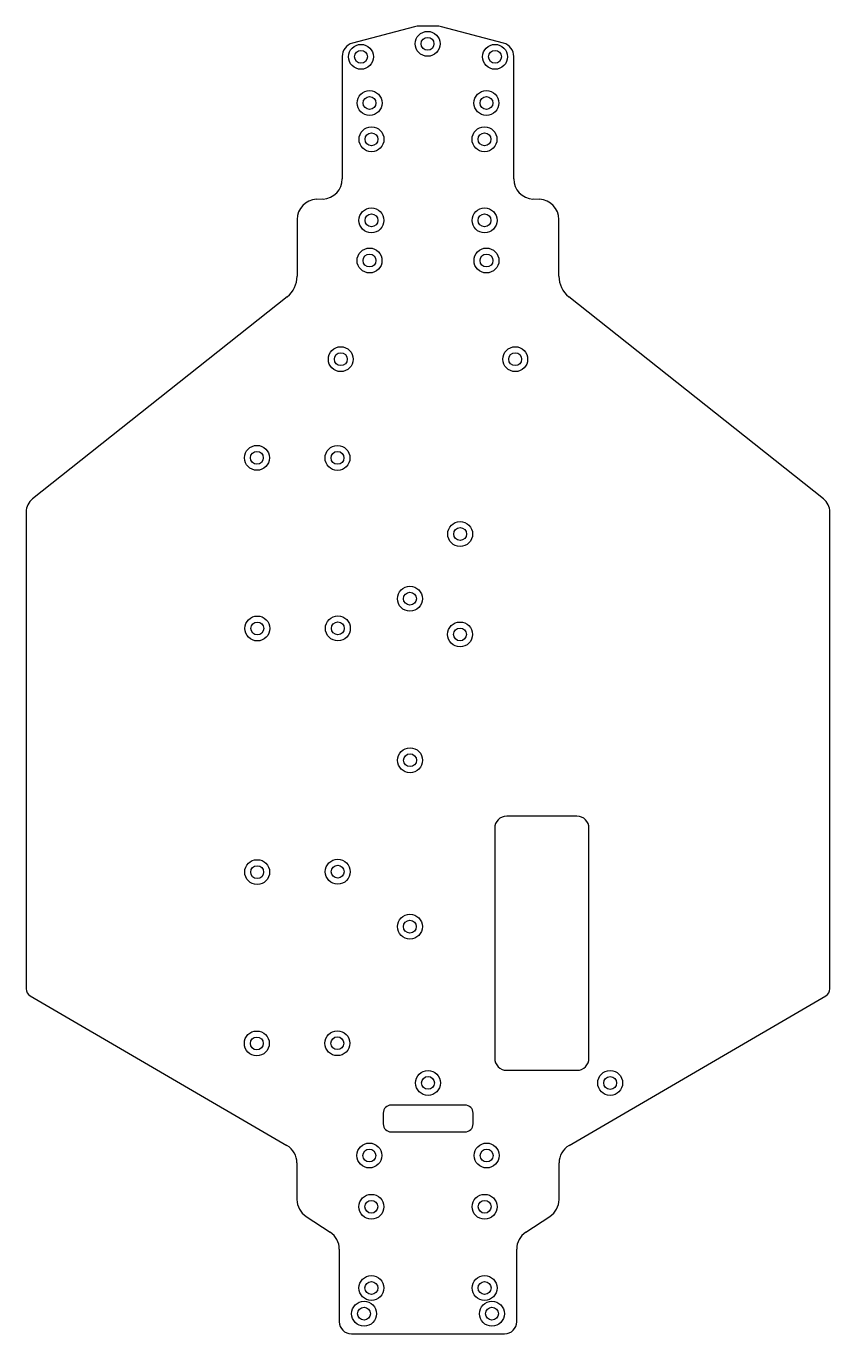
# Model space of a CAD drawing. Header units: millimetres. Extents: x -100 to 100, y 0 to 326.
import ezdxf

# ---------------------------------------------------------------- set-up
doc = ezdxf.new("R2010")
doc.units = ezdxf.units.MM
for name, color, linetype in [('CSK_BOTTOM_INFO', 3, 'Continuous'), ('CUTOUT', 7, 'Continuous'), ('HOLE_THROUGH', 1, 'Continuous'), ('OUTLINE', 7, 'Continuous')]:
    doc.layers.add(name, color=color, linetype=linetype)

msp = doc.modelspace()

# ---------------------------------------------------------------- linework, layer by layer
at = {"layer": 'CSK_BOTTOM_INFO'}
for centre in [(-0.11, 321.22), (-16.68, 317.98), (16.68, 317.98), (-14.54, 306.48), (14.54, 306.48), (-14.06, 297.45), (14.06, 297.45), (-14.07, 277.26), (14.07, 277.26), (-14.55, 267.26), (14.55, 267.26), (-21.7, 242.69), (21.7, 242.69), (-42.58, 218.13), (-22.52, 218.11), (8, 199.15), (-4.5, 183.05), (-42.46, 175.64), (-22.43, 175.66), (7.98, 174.15), (-4.46, 142.83), (-42.51, 114.97), (-22.46, 115.08), (-4.51, 101.39), (-42.6, 72.31), (-22.56, 72.37), (0, 62.49), (45.33, 62.48), (-14.59, 44.41), (14.59, 44.41), (-14.09, 31.64), (14.09, 31.64), (-14.08, 11.42), (14.08, 11.42), (-15.91, 5.02), (15.91, 5.02)]:
    msp.add_circle(centre, 3.1, dxfattribs=at)
at = {"layer": 'CUTOUT'}
for p, q in [((37.06, 128.9), (19.59, 128.9)), ((16.59, 125.9), (16.59, 68.63)), ((40.06, 68.63), (40.06, 125.9)), ((19.59, 65.63), (37.06, 65.63)), ((9.21, 56.97), (-9.14, 56.97)), ((-11.14, 54.97), (-11.14, 52.28)), ((11.21, 52.28), (11.21, 54.97)), ((-9.14, 50.28), (9.21, 50.28))]:
    msp.add_line(p, q, dxfattribs=at)
for centre, radius, start, end in [((19.59, 125.9), 3, 90, 180), ((37.06, 125.9), 3, 0, 90), ((19.59, 68.63), 3, 180, -90), ((37.06, 68.63), 3, -90, 0), ((-9.14, 54.97), 2, 90, 180), ((9.21, 54.97), 2, 0, 90), ((-9.14, 52.28), 2, 180, -90), ((9.21, 52.28), 2, -90, 0)]:
    msp.add_arc(centre, radius, start, end, dxfattribs=at)
at = {"layer": 'HOLE_THROUGH'}
for centre in [(-0.11, 321.22), (-16.68, 317.98), (16.68, 317.98), (-14.54, 306.48), (14.54, 306.48), (-14.06, 297.45), (14.06, 297.45), (-14.07, 277.26), (14.07, 277.26), (-14.55, 267.26), (14.55, 267.26), (-21.7, 242.69), (21.7, 242.69), (-42.58, 218.13), (-22.52, 218.11), (8, 199.15), (-4.5, 183.05), (-42.46, 175.64), (-22.43, 175.66), (7.98, 174.15), (-4.46, 142.83), (-42.51, 114.97), (-22.46, 115.08), (-4.51, 101.39), (-42.6, 72.31), (-22.56, 72.37), (0, 62.49), (45.33, 62.48), (-14.59, 44.41), (14.59, 44.41), (-14.09, 31.64), (14.09, 31.64), (-14.08, 11.42), (14.08, 11.42), (-15.91, 5.02), (15.91, 5.02)]:
    msp.add_circle(centre, 1.6, dxfattribs=at)
at = {"layer": 'OUTLINE'}
for p, q in [((2.06, 325.62), (-2.06, 325.62)), ((-3.34, 325.45), (-18.79, 321.36)), ((18.79, 321.36), (3.34, 325.45)), ((-21.33, 318.06), (-21.33, 287.59)), ((21.33, 287.59), (21.33, 318.06)), ((-26.13, 282.57), (-27.77, 282.49)), ((27.77, 282.49), (26.13, 282.57)), ((-32.57, 277.47), (-32.57, 263.36)), ((32.57, 263.36), (32.57, 277.47)), ((-35.04, 258.24), (-98.39, 207.94)), ((98.39, 207.94), (35.04, 258.24)), ((-99.99, 204.63), (-99.99, 85.92)), ((99.99, 85.92), (99.99, 204.63)), ((-98.99, 84.19), (-35.1, 46.9)), ((35.1, 46.9), (98.99, 84.19)), ((-32.61, 42.56), (-32.61, 33.45)), ((32.61, 33.45), (32.61, 42.56)), ((-30.34, 29.25), (-24.33, 25.3)), ((24.33, 25.3), (30.34, 29.25)), ((-22.07, 21.1), (-22.07, 3.02)), ((22.07, 3.02), (22.07, 21.1)), ((-19.05, 0), (19.05, 0))]:
    msp.add_line(p, q, dxfattribs=at)
for centre, radius, start, end in [((-2.06, 320.59), 5.03, 90, 104.8141), ((2.06, 320.59), 5.03, 75.1859, 90), ((-17.92, 318.06), 3.42, 104.8141, 180), ((17.92, 318.06), 3.42, 0, 75.1859), ((-26.36, 287.59), 5.03, -87.3486, 0), ((26.36, 287.59), 5.03, 180, -92.6514), ((-27.54, 277.47), 5.03, 92.6514, 180), ((27.54, 277.47), 5.03, 0, 87.3486), ((-39.1, 263.36), 6.54, -51.5528, 0), ((39.1, 263.36), 6.54, 180, -128.4472), ((-95.77, 204.63), 4.22, 128.4472, 180), ((95.77, 204.63), 4.22, 0, 51.5528), ((-97.98, 85.92), 2.01, 180, -120.265), ((97.98, 85.92), 2.01, -59.735, 0), ((-37.64, 42.56), 5.03, 0, 59.735), ((37.64, 42.56), 5.03, 120.265, 180), ((-27.58, 33.45), 5.03, 180, -123.3028), ((27.58, 33.45), 5.03, -56.6972, 0), ((-27.1, 21.1), 5.03, 0, 56.6972), ((27.1, 21.1), 5.03, 123.3028, 180), ((-19.05, 3.02), 3.02, 180, -90), ((19.05, 3.02), 3.02, -90, 0)]:
    msp.add_arc(centre, radius, start, end, dxfattribs=at)

doc.saveas('drawing.dxf')
